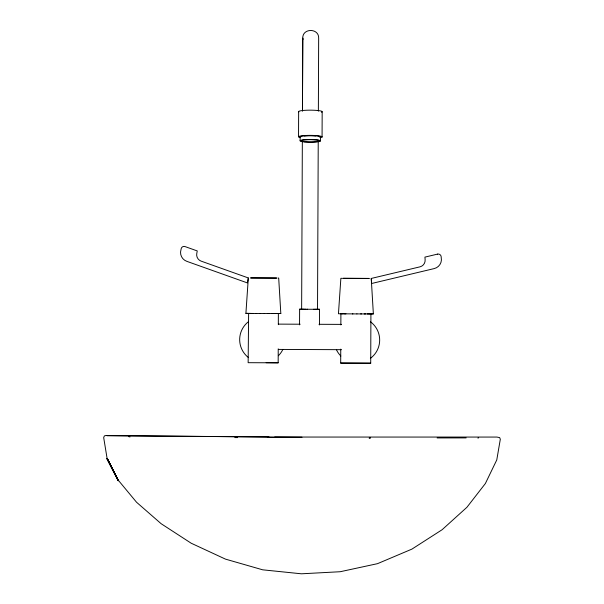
<?xml version="1.0" encoding="UTF-8"?>
<svg xmlns="http://www.w3.org/2000/svg" width="604" height="604" viewBox="0 0 604 604"><rect width="100%" height="100%" fill="white"/><g stroke="black" fill="none" stroke-linecap="round" stroke-linejoin="round"><path stroke-width="0.91" d="M278.225 348.855L278.165 362.815L248.146 362.694L248.621 313.37M278.323 324.665L278.368 313.506L276.821 313.529M298.542 136.678L298.648 111.476M300.128 140.687L300.143 136.746M299.554 324.869L299.622 309.195L305.609 309.248M302.34 140.906L301.638 309.203L303.963 309.233M302.468 110.826L302.77 38.127C302.415 27.905 319.101 27.973 318.663 38.195L318.361 111.151M302.468 111.083L302.77 38.127L302.944 39.502M318.233 140.974L317.53 309.263L315.205 309.278M319.486 324.952L319.546 309.278L313.559 309.278M320.452 141.004A10.208 1.283 0.2 0 0 306.002 139.66A10.208 1.283 0.2 0 0 304.408 141.872A10.208 1.283 0.2 0 0 320.452 141.004L320.467 137.063M322.068 137.048L322.174 111.838M369.369 313.914L370.916 313.891L370.713 363.2L340.694 363.079L340.754 349.127M340.852 324.937L340.898 313.77L343.374 313.816M253.401 313.453L245.903 313.378L248.319 277.946L201.147 261.139A6.765 6.765 0 0 1 196.768 253.521L197.251 250.932L185.013 246.568A2.922 2.922 0 0 0 181.162 248.788L180.551 252.049A9.377 9.377 0 0 0 186.764 261.321L247.391 282.914L248.319 277.946M345.949 313.838L338.451 313.763L340.867 278.331L342.43 278.301M477.885 438.074L478.662 437.817M437.575 254.103L424.929 257.115L425.133 259.743A6.765 6.765 0 0 1 419.954 266.847L371.241 278.452L373.363 313.899L367.179 313.921M369.172 438.142L370.26 437.96M245.903 313.378L247.7 313.348M277.938 278.044L278.693 278.059L280.815 313.514L274.631 313.536M340.694 363.079L370.713 363.2M369.308 437.892L370.546 437.847M319.546 309.278L318.217 309.293M466.145 437.9L437.107 437.93M271.664 313.536L276.466 313.552M364.212 313.921L369.014 313.937M268.138 313.529L273.023 313.552M360.686 313.914L365.571 313.937M314.571 309.293L307.006 309.263M264.288 313.514L268.916 313.544M356.836 313.899L361.464 313.929M259.879 313.506L264.439 313.529M352.426 313.891L356.987 313.914M278.535 324.122L300.165 324.212M318.972 324.295L341.547 324.386M278.429 349.414L341.441 349.678M267.383 437.417L282.302 437.485M234.828 437.583L237.644 437.598M304.605 309.248L307.527 309.256M344.325 313.838L352.917 313.884M255.56 313.484L260.369 313.499M251.777 313.453L256.655 313.476M266.145 362.702L278.165 362.815M107.059 435.711L302.008 437.228M269.044 436.994L105.451 435.567L104.349 435.96L103.684 437.59L107.051 458.157M274.692 437.047L496.964 437.07L499.667 437.613L500.316 439.244L496.775 459.923L485.374 483.517L466.915 507.292L442.105 529.731L411.92 549.111L377.508 563.668L340.203 571.724L301.434 573.8L262.695 569.821L225.466 559.123L191.181 543.215L161.155 523.721L136.534 502.234L118.271 480.203M370.486 313.846L373.363 313.899M277.938 313.461L280.815 313.514M250.826 313.431L248.35 313.385M300.958 309.218L299.622 309.195M128.622 436.594L130.011 436.934M107.051 458.851L118.263 480.754L107.051 458.708M118.263 480.422L107.051 458.436L118.263 480.535M371.241 278.444L371.634 283.495L434.231 268.576A9.377 9.377 0 0 0 441.418 260.03L441.162 256.723A2.922 2.922 0 0 0 437.575 254.11M300.248 137.078A10.208 1.283 0.2 0 1 311.226 135.628A10.208 1.283 0.2 0 1 319.886 137.387M298.776 111.861A11.808 1.487 0.2 0 1 311.475 110.177A11.808 1.487 0.2 0 1 321.494 112.216M299.592 137.448A11.808 1.487 0.2 0 1 309.822 135.371A11.808 1.487 0.2 0 1 321.388 137.425M300.935 136.761A9.407 1.185 0.2 0 1 301.479 136.459M304.28 135.968A9.407 1.185 0.2 0 1 315.718 135.953M318.837 136.436A9.407 1.185 0.2 0 1 319.569 136.738M370.524 321.826A22.703 22.703 0 0 1 370.373 358.368M340.845 356.028A22.703 22.703 0 0 1 336.473 349.814M282.793 349.58A22.703 22.703 0 0 1 278.368 355.756M248.146 357.326A22.703 22.703 0 0 1 248.289 321.826M250.683 277.938L276.564 278.051L250.683 277.938M343.231 278.323L369.112 278.436L343.231 278.323M118.263 480.648L107.051 458.572L118.263 480.648M118.263 480.316L107.467 458.98L118.263 480.316M304.869 141.789A9.407 1.185 0.2 0 0 319.652 140.989A9.407 1.185 0.2 0 0 306.341 139.75A9.407 1.185 0.2 0 0 304.869 141.789"/></g></svg>
